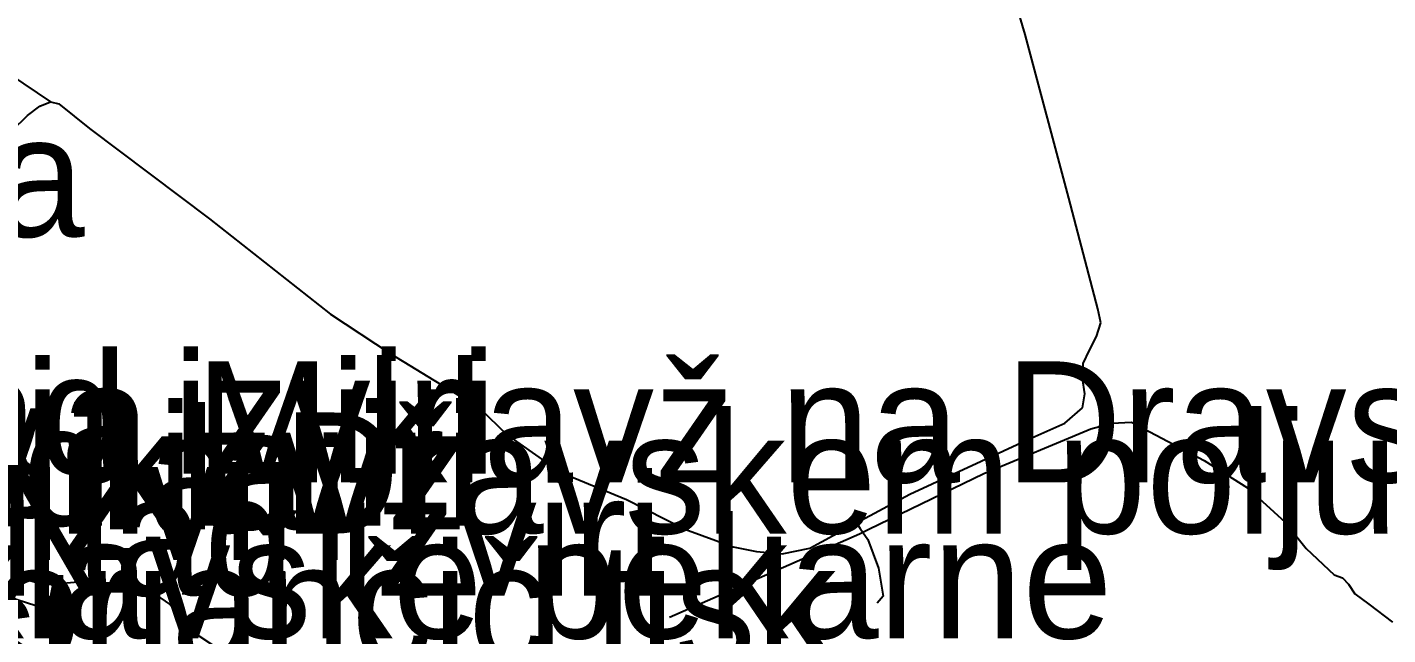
# Model space of a CAD drawing. Extents: x -8864 to 13231, y -7697 to 8949.
# Drawn here: x 1941 to 2639, y 2387 to 2698 of the extents above; entities that cross this region are included whole.
import ezdxf

# ---------------------------------------------------------------- set-up
doc = ezdxf.new("R2010")
doc.units = 0
for name, color, linetype in [('OSM_HIGHWAY_PATH', 8, 'CONTINUOUS'), ('OSM_HIGHWAY_RESIDENTIAL', 8, 'CONTINUOUS'), ('OSM_HIGHWAY_TRACK', 8, 'CONTINUOUS'), ('OSM_LABELS', 8, 'CONTINUOUS'), ('OSM_WATERWAY_STREAM', 4, 'CONTINUOUS')]:
    doc.layers.add(name, color=color, linetype=linetype)

msp = doc.modelspace()

# ---------------------------------------------------------------- linework, layer by layer
at = {"layer": 'OSM_HIGHWAY_PATH'}
msp.add_line((1905.696993, 2692.195966), (1953.369281, 2659.90496), dxfattribs=at)
at = {"layer": 'OSM_HIGHWAY_RESIDENTIAL'}
for p, q in [((1930.972647, 2406.614036), (1951.156417, 2400.131372)), ((1951.156417, 2400.131372), (1962.38919, 2395.438946)), ((1962.38919, 2395.438946), (1972.281993, 2390.75764)), ((1972.281993, 2390.75764), (1980.643403, 2380.46099))]:
    msp.add_line(p, q, dxfattribs=at)
at = {"layer": 'OSM_HIGHWAY_TRACK'}
for p, q in [((2452.955859, 2694.408745), (2446.294296, 2717.10363)), ((2475.36015, 2610.567771), (2452.955859, 2694.408745)), ((1941.562235, 2652.944157), (1947.917519, 2657.781137)), ((1947.917519, 2657.781137), (1953.369281, 2659.90496)), ((1953.369281, 2659.90496), (1957.611241, 2658.993161)), ((1957.611241, 2658.993161), (1973.353969, 2646.283581)), ((1916.730685, 2629.037248), (1941.562235, 2652.944157)), ((1973.353969, 2646.283581), (2034.816456, 2599.982014)), ((2490.199355, 2553.980673), (2475.36015, 2610.567771)), ((2034.816456, 2599.982014), (2096.883845, 2551.256397)), ((2491.715435, 2546.708524), (2490.199355, 2553.980673)), ((2096.883845, 2551.256397), (2127.465777, 2530.974442)), ((2489.594454, 2539.747722), (2491.715435, 2546.708524)), ((2485.957394, 2532.78692), (2489.594454, 2539.747722)), ((2482.626613, 2525.826117), (2485.957394, 2532.78692)), ((2127.465777, 2530.974442), (2173.185537, 2503.131233)), ((2482.327991, 2518.264862), (2482.626613, 2525.826117)), ((2483.537792, 2510.392261), (2482.327991, 2518.264862)), ((2482.327991, 2503.131233), (2483.537792, 2510.392261)), ((2173.185537, 2503.131233), (2187.718464, 2489.209628)), ((2473.239169, 2495.258632), (2482.327991, 2503.131233)), ((2453.262138, 2486.485352), (2473.239169, 2495.258632)), ((2187.718464, 2489.209628), (2208.308053, 2474.68757)), ((2393.859375, 2458.942369), (2453.262138, 2486.485352)), ((2208.308053, 2474.68757), (2221.332557, 2467.415422)), ((2221.332557, 2467.415422), (2248.583708, 2456.218093)), ((2248.583708, 2456.218093), (2278.553083, 2441.084464)), ((2366.485712, 2444.175683), (2393.859375, 2458.942369)), ((2278.553083, 2441.084464), (2303.384633, 2432.010958)), ((2342.572999, 2431.277071), (2366.485712, 2444.175683)), ((2366.485712, 2444.175683), (2368.354012, 2441.440287)), ((2368.354012, 2441.440287), (2372.243752, 2435.769346)), ((2372.243752, 2435.769346), (2377.741456, 2421.080496)), ((2303.384633, 2432.010958), (2315.191679, 2429.586908)), ((2315.191679, 2429.586908), (2328.438234, 2428.397122)), ((2328.438234, 2428.397122), (2342.572999, 2431.277071)), ((2377.741456, 2421.080496), (2380.260598, 2406.680753)), ((2380.260598, 2406.680753), (2377.144212, 2403.122516))]:
    msp.add_line(p, q, dxfattribs=at)
at = {"layer": 'OSM_WATERWAY_STREAM'}
for p, q in [((2431.784341, 2469.461409), (2486.577609, 2492.467639)), ((2486.577609, 2492.467639), (2497.412219, 2495.280871)), ((2497.412219, 2495.280871), (2507.511761, 2495.881323)), ((2507.511761, 2495.881323), (2544.632745, 2476.144224)), ((2544.632745, 2476.144224), (2566.89921, 2462.189261)), ((2372.840996, 2440.962149), (2431.784341, 2469.461409)), ((2566.89921, 2462.189261), (2586.202428, 2444.67606)), ((2368.086018, 2438.649295), (2372.840996, 2440.962149)), ((2586.202428, 2444.67606), (2596.991097, 2431.176996)), ((2270.689377, 2395.994921), (2368.086018, 2438.649295)), ((2596.991097, 2431.176996), (2611.294315, 2417.644573)), ((1935.505573, 2416.821731), (1950.696998, 2412.496248)), ((1950.696998, 2412.496248), (1971.17939, 2414.41992)), ((1971.17939, 2414.41992), (1994.5944, 2411.79572)), ((2611.294315, 2417.644573), (2615.551589, 2416.098964)), ((2615.551589, 2416.098964), (2618.645004, 2412.751996)), ((1994.5944, 2411.79572), (2007.144172, 2407.592552)), ((2007.144172, 2407.592552), (2014.402978, 2402.533183)), ((2618.645004, 2412.751996), (2621.998757, 2407.8483)), ((2621.998757, 2407.8483), (2629.081453, 2402.566541)), ((2014.402978, 2402.533183), (2027.856272, 2387.410673)), ((2629.081453, 2402.566541), (2641.202434, 2393.292884)), ((2027.856272, 2387.410673), (2051.1258, 2372.054653))]:
    msp.add_line(p, q, dxfattribs=at)

# ---------------------------------------------------------------- texts
at = {"layer": 'OSM_LABELS'}
for s, p in [('Tomažičeva ulica', (1329.977104, 2590.841053)), ('Nad izviri', (1840.861611, 2469.394692)), ('Zdravstvena postaja Miklavž na Dravskem polju', (1257.530219, 2464.975488)), ('Občina Miklavž na Dravskem polju', (1371.608114, 2438.779696)), ('Dvorec Miklavž', (1604.896042, 2440.884313)), ('Nad izviri', (1832.951963, 2442.841343)), ('Nad izviri', (1765.078056, 2425.261925)), ('Nad izviri', (1926.086596, 2407.020595)), ('Miklavške pekarne', (1810.670949, 2385.035549)), ('Florjančič tisk', (1853.958856, 2371.850054)), ('Contrast', (1655.869673, 2359.188165))]:
    msp.add_text(s, height=62.042552, dxfattribs=at).set_placement(p)

doc.saveas('drawing.dxf')
